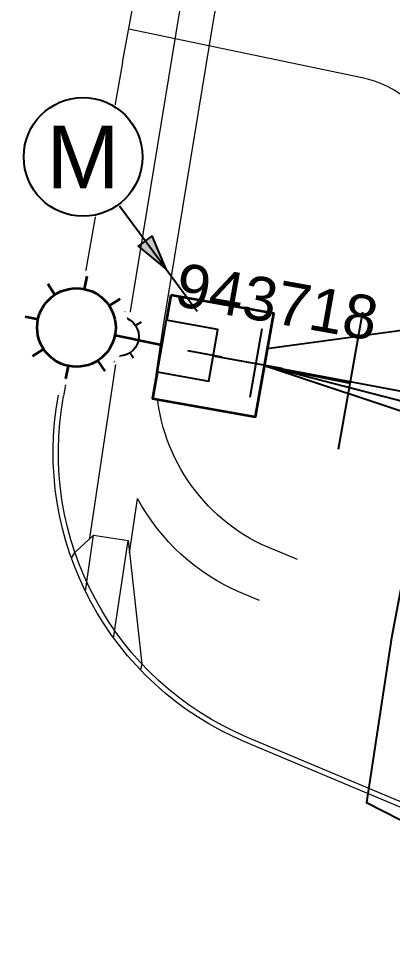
# Model space of a CAD drawing. Header units: metres. Extents: x 307635 to 308805, y 6256169 to 6257356.
# Drawn here: x 308118.74 to 308129.43, y 6256718.92 to 6256745.83 of the extents above; entities that cross this region are included whole.
import ezdxf
from ezdxf.enums import TextEntityAlignment as Align

# ---------------------------------------------------------------- set-up
doc = ezdxf.new("R2010")
doc.units = ezdxf.units.M
doc.linetypes.add('IE Trench LV', pattern=[6, 4, -2])
doc.layers.get('0').update_dxf_attribs({"color": 6})
doc.layers.get('Defpoints').update_dxf_attribs({"color": 250})
doc.layers.add('_User Miscellaneous10', color=252, linetype='Continuous', lineweight=13, transparency=0.5)
doc.layers.add('_User_LV_Exist', color=5, linetype='Continuous', lineweight=35)
for name, color, linetype in [('Equip_SP_SL_NEW', 2, 'Continuous'), ('Mains_LV_New_R6', 2, 'Cable Z'), ('Notes_SP_NEW', 51, 'Continuous'), ('SupportsUG_SP_LV_SL_NEW', 2, 'Continuous'), ('Trench_SP_NEW', 2, 'Continuous')]:
    doc.layers.add(name, color=color, linetype=linetype)
doc.styles.add('SL_LABEL', font='arial.ttf', dxfattribs={"height": 2})
doc.styles.get("Standard").update_dxf_attribs({"font": 'arial.ttf'})
doc.linetypes.add('Cable New UG', pattern='A,5.5,-0.01,["X",Standard,S=1.8,R=0,X=0,Y=-0.94],-1.7', length=7.21)
doc.linetypes.add('Cable o', pattern='A,3.5,-0.01,["O",Standard,S=1.25,R=0,X=0,Y=-0.63],-1.36', length=4.87)
doc.linetypes.add('Cable Z', pattern='A,5,-0.01,["Z",Standard,S=1.5,R=0,X=0,Y=-0.75],-1.3', length=6.31)

# ---------------------------------------------------------------- blocks, each defined once
blk = doc.blocks.new('COLUMN_NEW')
at = {"layer": 'Defpoints'}
blk.add_line((4, -2), (4, 2), dxfattribs=at)
at = {"width": 0.9, "flags": 8}
blk.add_attdef('ASSET_NUM', text='', height=2, dxfattribs=at).set_placement((4, 2), align=Align.MIDDLE_LEFT)
at = {"flags": 1}
blk.add_attdef('Z', (-2.351, -1.813), '', height=0.2, rotation=270, dxfattribs=at)
at = {"flags": 9}
for tag, p in [('NOTES', (-2, -1.813)), ('SUBURB', (-1.8, -1.813)), ('STREETNAME', (-1.6, -1.813)), ('LOCATION', (-1.4, -1.813)), ('LEGEND', (-1.2, -1.813)), ('USAGE', (-1, -1.813)), ('STATE', (-0.8, -1.813)), ('OWNED_BY', (-0.6, -1.813)), ('COLUMN_TYPE', (-0.4, -1.813)), ('STREET_CODE', (-0.2, -1.813)), ('STRUCTURE_PLANT_NUMBER', (0.031, -1.813))]:
    blk.add_attdef(tag, text='', height=0.2, rotation=270, dxfattribs=at).set_placement(p, align=Align.MIDDLE_LEFT)
at = {"ltscale": 10}
blk.add_wipeout([(-1.5, -1.5), (-1.5, 1.5), (1.5, 1.5), (1.5, -1.5)], dxfattribs=at)
blk.add_lwpolyline([(-1.5, 1.5), (-1.5, -1.5), (1.5, -1.5), (1.5, 1.5)], close=True)
at = {"layer": 'Defpoints'}
blk.add_line((0, 0), (2, 0), dxfattribs=at)
blk = doc.blocks.new('*U262')
for tag, height, rotation, flags, p in [('LNUMBER', 1, 168.2234, 8, (-6.649, 2.408)), ('LANTNUMBER', 0.2, 270, 9, (-1.4, 2.6)), ('LOUTREACH', 0.2, 270, 9, (-1.4, 2.2)), ('LOUTREACHVOCAB', 0.2, 270, 9, (-1.4, 2)), ('LRATECODE', 0.2, 270, 9, (-1.4, 1.8)), ('LREMOVE', 0.2, 270, 9, (-1.4, 1.6)), ('LREPLACE', 0.2, 270, 9, (-1.4, 1.4)), ('LTYPE', 0.2, 270, 9, (-1.4, 1.2)), ('LTYPEVOCAB', 0.2, 270, 9, (-1.4, 1)), ('LEGEND', 0.2, 270, 9, (-1.4, 0.8)), ('SUBURB', 0.2, 270, 9, (-1.4, 0.6)), ('STREETNAME', 0.2, 270, 9, (-1.4, 0.4)), ('LOCATION', 0.2, 270, 9, (-1.4, 0.2)), ('LNEW', 0.2, 270, 9, (-6.4, 0)), ('LMASTVOCAB', 0.2, 270, 9, (-6.2, 0)), ('LMAST', 0.2, 270, 9, (-6, 0)), ('STATE', 0.2, 270, 9, (-2, 0)), ('OWNED_BY', 0.2, 270, 9, (-1.8, 0)), ('ORIENTATION', 0.2, 270, 9, (-1.6, 0)), ('OPERATING_VOLTAGE', 0.2, 270, 9, (-1.4, 0)), ('NOTES', 0.2, 270, 9, (-1.4, 0)), ('NO_PHASES', 0.2, 270, 9, (-1.2, 0)), ('LANTERN_TYPE', 0.2, 270, 9, (-1, 0)), ('LANTERN_PURPOSE', 0.2, 270, 9, (-0.8, 0)), ('CONTROL_TYPE', 0.2, 270, 9, (-0.6, 0)), ('CONSTRUCTED_VOLTAGE', 0.2, 270, 9, (-0.4, 0)), ('MAINTAINED_BY', 0.2, 270, 9, (-1.4, -0.663))]:
    blk.add_attdef(tag, text='', height=height, rotation=rotation, dxfattribs=dict(flags=flags)).set_placement(p, align=Align.MIDDLE_LEFT)
at = {"style": 'SL_LABEL'}
for tag, height, rotation, flags, p in [('ASSET_NUM', 1, 168.2234, 8, (-7.057, 0.45)), ('STREET_CODE', 0.001, 270, 9, (0.001, 0))]:
    blk.add_attdef(tag, text='', height=height, rotation=rotation, dxfattribs=dict(at, flags=flags)).set_placement(p, align=Align.MIDDLE_LEFT)
for tag, p, height, flags in [('Z', (0, 0), 0.001, 1), ('OPERATED_BY', (-1.4, -0.407), 0.2, 9)]:
    blk.add_attdef(tag, p, '', height=height, rotation=270, dxfattribs=dict(flags=flags))
blk.add_wipeout([(-5.568, 1.161), (-4.738, 2.071), (-3.571, 2.468), (-2.661, 1.638), (-2.264, 0.472), (-3.094, -0.438), (-4.26, -0.836), (-5.171, -0.005)])
for p, q in [((-3.686, 1.918), (-3.61, 2.285)), ((-4.738, 2.071), (-4.532, 1.757)), ((-2.661, 1.638), (-2.975, 1.433)), ((-5.017, 1.046), (-5.384, 1.123)), ((0, 0), (-2.814, 0.587)), ((-5.171, -0.005), (-4.857, 0.2)), ((-3.094, -0.438), (-3.299, -0.125)), ((-4.222, -0.652), (-4.145, -0.285))]:
    blk.add_line(p, q)
blk.add_circle((-3.916, 0.816), 1.125)
at = {"flags": 9}
for tag, p in [('LLAMPVOCAB', (-5.8, 0)), ('LLAMP', (-5.6, 0)), ('LEXIST', (-5.4, 0)), ('LCHARGE3PERCENT', (-5.2, 0)), ('LCHARGE3', (-5, 0)), ('LCHARGE2PERCENT', (-4.8, 0)), ('LCHARGE2', (-4.6, 0)), ('LCHARGE1PERCENT', (-4.4, 0)), ('LCHARGE1', (-4.2, 0)), ('LCATEGORY', (-4, 0)), ('LBRACKETVOCAB', (-3.8, 0)), ('LBRACKET', (-3.6, 0)), ('LKINGHEIGHT', (-3.4, 0)), ('CREPLACE', (-3.2, 0)), ('CREMOVE', (-3, 0)), ('CNUMBER', (-2.8, 0)), ('CNEW', (-2.6, 0)), ('CEXIST', (-2.4, 0)), ('USAGE', (-2.2, 0))]:
    blk.add_attdef(tag, text='', height=0.2, rotation=270, dxfattribs=at).set_placement(p, align=Align.MIDDLE_LEFT)
blk = doc.blocks.new('*U289')
h = blk.add_hatch(color=256)
h.dxf.hatch_style = 1
h.paths.add_polyline_path([(1.985, -2.263), (1.583, -2.561), (2.379, -3.216)])
at = {"flags": 128}
blk.add_lwpolyline([(1.985, -2.263), (1.583, -2.561), (2.379, -3.216), (1.985, -2.263)], dxfattribs=at)
at = {"layer": 'Defpoints'}
blk.add_line((2.379, -3.216), (3.271, -4.422), dxfattribs=at)
blk.add_wipeout([(0, 1.75), (-0.021, 1.75), (-0.043, 1.749), (-0.064, 1.749), (-0.086, 1.748), (-0.107, 1.747), (-0.129, 1.745), (-0.15, 1.744), (-0.172, 1.742), (-0.193, 1.739), (-0.214, 1.737), (-0.236, 1.734), (-0.257, 1.731), (-0.278, 1.728), (-0.299, 1.724), (-0.32, 1.72), (-0.341, 1.716), (-0.362, 1.712), (-0.383, 1.707), (-0.404, 1.703), (-0.425, 1.698), (-0.446, 1.692), (-0.467, 1.687), (-0.487, 1.681), (-0.508, 1.675), (-0.529, 1.668), (-0.549, 1.662), (-0.569, 1.655), (-0.59, 1.648), (-0.61, 1.64), (-0.63, 1.633), (-0.65, 1.625), (-0.67, 1.617), (-0.689, 1.608), (-0.709, 1.6), (-0.729, 1.591), (-0.748, 1.582), (-0.768, 1.573), (-0.787, 1.563), (-0.806, 1.553), (-0.825, 1.543), (-0.844, 1.533), (-0.863, 1.523), (-0.881, 1.512), (-0.9, 1.501), (-0.918, 1.49), (-0.936, 1.478), (-0.954, 1.467), (-0.972, 1.455), (-0.99, 1.443), (-1.008, 1.431), (-1.025, 1.418), (-1.042, 1.406), (-1.06, 1.393), (-1.077, 1.38), (-1.094, 1.366), (-1.11, 1.353), (-1.127, 1.339), (-1.143, 1.325), (-1.159, 1.311), (-1.175, 1.297), (-1.191, 1.282), (-1.207, 1.267), (-1.222, 1.253), (-1.237, 1.237), (-1.253, 1.222), (-1.267, 1.207), (-1.282, 1.191), (-1.297, 1.175), (-1.311, 1.159), (-1.325, 1.143), (-1.339, 1.127), (-1.353, 1.11), (-1.366, 1.094), (-1.38, 1.077), (-1.393, 1.06), (-1.406, 1.042), (-1.418, 1.025), (-1.431, 1.008), (-1.443, 0.99), (-1.455, 0.972), (-1.467, 0.954), (-1.478, 0.936), (-1.49, 0.918), (-1.501, 0.9), (-1.512, 0.881), (-1.523, 0.863), (-1.533, 0.844), (-1.543, 0.825), (-1.553, 0.806), (-1.563, 0.787), (-1.573, 0.768), (-1.582, 0.748), (-1.591, 0.729), (-1.6, 0.709), (-1.608, 0.689), (-1.617, 0.67), (-1.625, 0.65), (-1.633, 0.63), (-1.64, 0.61), (-1.648, 0.59), (-1.655, 0.569), (-1.662, 0.549), (-1.668, 0.529), (-1.675, 0.508), (-1.681, 0.487), (-1.687, 0.467), (-1.692, 0.446), (-1.698, 0.425), (-1.703, 0.404), (-1.707, 0.383), (-1.712, 0.362), (-1.716, 0.341), (-1.72, 0.32), (-1.724, 0.299), (-1.728, 0.278), (-1.731, 0.257), (-1.734, 0.236), (-1.737, 0.214), (-1.739, 0.193), (-1.742, 0.172), (-1.744, 0.15), (-1.745, 0.129), (-1.747, 0.107), (-1.748, 0.086), (-1.749, 0.064), (-1.749, 0.043), (-1.75, 0.021), (-1.75, 0), (-1.75, -0.021), (-1.749, -0.043), (-1.749, -0.064), (-1.748, -0.086), (-1.747, -0.107), (-1.745, -0.129), (-1.744, -0.15), (-1.742, -0.172), (-1.739, -0.193), (-1.737, -0.214), (-1.734, -0.236), (-1.731, -0.257), (-1.728, -0.278), (-1.724, -0.299), (-1.72, -0.32), (-1.716, -0.341), (-1.712, -0.362), (-1.707, -0.383), (-1.703, -0.404), (-1.698, -0.425), (-1.692, -0.446), (-1.687, -0.467), (-1.681, -0.487), (-1.675, -0.508), (-1.668, -0.529), (-1.662, -0.549), (-1.655, -0.569), (-1.648, -0.59), (-1.64, -0.61), (-1.633, -0.63), (-1.625, -0.65), (-1.617, -0.67), (-1.608, -0.689), (-1.6, -0.709), (-1.591, -0.729), (-1.582, -0.748), (-1.573, -0.768), (-1.563, -0.787), (-1.553, -0.806), (-1.543, -0.825), (-1.533, -0.844), (-1.523, -0.863), (-1.512, -0.881), (-1.501, -0.9), (-1.49, -0.918), (-1.478, -0.936), (-1.467, -0.954), (-1.455, -0.972), (-1.443, -0.99), (-1.431, -1.008), (-1.418, -1.025), (-1.406, -1.042), (-1.393, -1.06), (-1.38, -1.077), (-1.366, -1.094), (-1.353, -1.11), (-1.339, -1.127), (-1.325, -1.143), (-1.311, -1.159), (-1.297, -1.175), (-1.282, -1.191), (-1.267, -1.207), (-1.253, -1.222), (-1.237, -1.237), (-1.222, -1.253), (-1.207, -1.267), (-1.191, -1.282), (-1.175, -1.297), (-1.159, -1.311), (-1.143, -1.325), (-1.127, -1.339), (-1.11, -1.353), (-1.094, -1.366), (-1.077, -1.38), (-1.06, -1.393), (-1.042, -1.406), (-1.025, -1.418), (-1.008, -1.431), (-0.99, -1.443), (-0.972, -1.455), (-0.954, -1.467), (-0.936, -1.478), (-0.918, -1.49), (-0.9, -1.501), (-0.881, -1.512), (-0.863, -1.523), (-0.844, -1.533), (-0.825, -1.543), (-0.806, -1.553), (-0.787, -1.563), (-0.768, -1.573), (-0.748, -1.582), (-0.729, -1.591), (-0.709, -1.6), (-0.689, -1.608), (-0.67, -1.617), (-0.65, -1.625), (-0.63, -1.633), (-0.61, -1.64), (-0.59, -1.648), (-0.569, -1.655), (-0.549, -1.662), (-0.529, -1.668), (-0.508, -1.675), (-0.487, -1.681), (-0.467, -1.687), (-0.446, -1.692), (-0.425, -1.698), (-0.404, -1.703), (-0.383, -1.707), (-0.362, -1.712), (-0.341, -1.716), (-0.32, -1.72), (-0.299, -1.724), (-0.278, -1.728), (-0.257, -1.731), (-0.236, -1.734), (-0.214, -1.737), (-0.193, -1.739), (-0.172, -1.742), (-0.15, -1.744), (-0.129, -1.745), (-0.107, -1.747), (-0.086, -1.748), (-0.064, -1.749), (-0.043, -1.749), (-0.021, -1.75), (0, -1.75), (0.021, -1.75), (0.043, -1.749), (0.064, -1.749), (0.086, -1.748), (0.107, -1.747), (0.129, -1.745), (0.15, -1.744), (0.172, -1.742), (0.193, -1.739), (0.214, -1.737), (0.236, -1.734), (0.257, -1.731), (0.278, -1.728), (0.299, -1.724), (0.32, -1.72), (0.341, -1.716), (0.362, -1.712), (0.383, -1.707), (0.404, -1.703), (0.425, -1.698), (0.446, -1.692), (0.467, -1.687), (0.487, -1.681), (0.508, -1.675), (0.529, -1.668), (0.549, -1.662), (0.569, -1.655), (0.59, -1.648), (0.61, -1.64), (0.63, -1.633), (0.65, -1.625), (0.67, -1.617), (0.689, -1.608), (0.709, -1.6), (0.729, -1.591), (0.748, -1.582), (0.768, -1.573), (0.787, -1.563), (0.806, -1.553), (0.825, -1.543), (0.844, -1.533), (0.863, -1.523), (0.881, -1.512), (0.9, -1.501), (0.918, -1.49), (0.936, -1.478), (0.954, -1.467), (0.972, -1.455), (0.99, -1.443), (1.008, -1.431), (1.025, -1.418), (1.042, -1.406), (1.06, -1.393), (1.077, -1.38), (1.094, -1.366), (1.11, -1.353), (1.127, -1.339), (1.143, -1.325), (1.159, -1.311), (1.175, -1.297), (1.191, -1.282), (1.207, -1.267), (1.222, -1.253), (1.237, -1.237), (1.253, -1.222), (1.267, -1.207), (1.282, -1.191), (1.297, -1.175), (1.311, -1.159), (1.325, -1.143), (1.339, -1.127), (1.353, -1.11), (1.366, -1.094), (1.38, -1.077), (1.393, -1.06), (1.406, -1.042), (1.418, -1.025), (1.431, -1.008), (1.443, -0.99), (1.455, -0.972), (1.467, -0.954), (1.478, -0.936), (1.49, -0.918), (1.501, -0.9), (1.512, -0.881), (1.523, -0.863), (1.533, -0.844), (1.543, -0.825), (1.553, -0.806), (1.563, -0.787), (1.573, -0.768), (1.582, -0.748), (1.591, -0.729), (1.6, -0.709), (1.608, -0.689), (1.617, -0.67), (1.625, -0.65), (1.633, -0.63), (1.64, -0.61), (1.648, -0.59), (1.655, -0.569), (1.662, -0.549), (1.668, -0.529), (1.675, -0.508), (1.681, -0.487), (1.687, -0.467), (1.692, -0.446), (1.698, -0.425), (1.703, -0.404), (1.707, -0.383), (1.712, -0.362), (1.716, -0.341), (1.72, -0.32), (1.724, -0.299), (1.728, -0.278), (1.731, -0.257), (1.734, -0.236), (1.737, -0.214), (1.739, -0.193), (1.742, -0.172), (1.744, -0.15), (1.745, -0.129), (1.747, -0.107), (1.748, -0.086), (1.749, -0.064), (1.749, -0.043), (1.75, -0.021), (1.75, 0), (1.75, 0.021), (1.749, 0.043), (1.749, 0.064), (1.748, 0.086), (1.747, 0.107), (1.745, 0.129), (1.744, 0.15), (1.742, 0.172), (1.739, 0.193), (1.737, 0.214), (1.734, 0.236), (1.731, 0.257), (1.728, 0.278), (1.724, 0.299), (1.72, 0.32), (1.716, 0.341), (1.712, 0.362), (1.707, 0.383), (1.703, 0.404), (1.698, 0.425), (1.692, 0.446), (1.687, 0.467), (1.681, 0.487), (1.675, 0.508), (1.668, 0.529), (1.662, 0.549), (1.655, 0.569), (1.648, 0.59), (1.64, 0.61), (1.633, 0.63), (1.625, 0.65), (1.617, 0.67), (1.608, 0.689), (1.6, 0.709), (1.591, 0.729), (1.582, 0.748), (1.573, 0.768), (1.563, 0.787), (1.553, 0.806), (1.543, 0.825), (1.533, 0.844), (1.523, 0.863), (1.512, 0.881), (1.501, 0.9), (1.49, 0.918), (1.478, 0.936), (1.467, 0.954), (1.455, 0.972), (1.443, 0.99), (1.431, 1.008), (1.418, 1.025), (1.406, 1.042), (1.393, 1.06), (1.38, 1.077), (1.366, 1.094), (1.353, 1.11), (1.339, 1.127), (1.325, 1.143), (1.311, 1.159), (1.297, 1.175), (1.282, 1.191), (1.267, 1.207), (1.253, 1.222), (1.237, 1.237), (1.222, 1.253), (1.207, 1.267), (1.191, 1.282), (1.175, 1.297), (1.159, 1.311), (1.143, 1.325), (1.127, 1.339), (1.11, 1.353), (1.094, 1.366), (1.077, 1.38), (1.06, 1.393), (1.042, 1.406), (1.025, 1.418), (1.008, 1.431), (0.99, 1.443), (0.972, 1.455), (0.954, 1.467), (0.936, 1.478), (0.918, 1.49), (0.9, 1.501), (0.881, 1.512), (0.863, 1.523), (0.844, 1.533), (0.825, 1.543), (0.806, 1.553), (0.787, 1.563), (0.768, 1.573), (0.748, 1.582), (0.729, 1.591), (0.709, 1.6), (0.689, 1.608), (0.67, 1.617), (0.65, 1.625), (0.63, 1.633), (0.61, 1.64), (0.59, 1.648), (0.569, 1.655), (0.549, 1.662), (0.529, 1.668), (0.508, 1.675), (0.487, 1.681), (0.467, 1.687), (0.446, 1.692), (0.425, 1.698), (0.404, 1.703), (0.383, 1.707), (0.362, 1.712), (0.341, 1.716), (0.32, 1.72), (0.299, 1.724), (0.278, 1.728), (0.257, 1.731), (0.236, 1.734), (0.214, 1.737), (0.193, 1.739), (0.172, 1.742), (0.15, 1.744), (0.129, 1.745), (0.107, 1.747), (0.086, 1.748), (0.064, 1.749), (0.043, 1.749), (0.021, 1.75)])
blk.add_line((2.379, -3.216), (1.041, -1.407))
blk.add_circle((0, 0), 1.7)
at = {"width": 0.9}
blk.add_attdef('CODE', text='', height=1.8, dxfattribs=at).set_placement((0, 0), align=Align.MIDDLE_CENTER)
at = {"flags": 1}
blk.add_attdef('Z', (0, 0), '', height=0.2, dxfattribs=at)

msp = doc.modelspace()

# ---------------------------------------------------------------- linework, layer by layer
at = {"layer": '_User Miscellaneous10'}
for p, q in [((308120.345, 6256730.545), (308120.881, 6256731.036)), ((308120.881, 6256731.036), (308121.87, 6256730.889)), ((308121.87, 6256730.889), (308122.263, 6256727.351)), ((308120.244, 6256730.38), (308120.345, 6256730.545)), ((308122.263, 6256727.351), (308122.221, 6256727.177))]:
    msp.add_line(p, q, dxfattribs=at)
at = {"layer": '_User Miscellaneous10', "color": 7, "flags": 128}
for points in [[(308121.89, 6256737.157), (308123.351, 6256746.063), (308125.015, 6256755.149), (308126.817, 6256765.283), (308129.385, 6256776.68), (308132.221, 6256788.3), (308135.912, 6256801.123), (308136.493, 6256803.128)], [(308122.877, 6256736.995), (308124.336, 6256745.892), (308126, 6256754.971), (308127.798, 6256765.085), (308130.359, 6256776.452), (308133.188, 6256788.043), (308136.873, 6256800.846), (308137.474, 6256802.918)], [(308121.708, 6256744.579), (308120.021, 6256735.023)]]:
    msp.add_lwpolyline(points, dxfattribs=at)
at = {"layer": '_User Miscellaneous10'}
for points in [[(308121.708, 6256744.579), (308122.522, 6256748.968), (308123.155, 6256752.381)], [(308121.497, 6256735.807), (308121.7, 6256737.171)], [(308120.643, 6256729.434), (308120.881, 6256731.036)], [(308121.454, 6256728.092), (308121.87, 6256730.889)]]:
    msp.add_lwpolyline(points, dxfattribs=at)
for points in [[(308137.946, 6256739.127), (308133.051, 6256740.145, -0.267949), (308130.813, 6256742.143, 0.267949), (308128.575, 6256744.141), (308121.884, 6256745.533)], [(308126.722, 6256730.337), (308125.688, 6256730.772, -0.289662), (308122.673, 6256735.632), (308122.877, 6256736.995)], [(308135.235, 6256720.903), (308125.235, 6256725.105, -0.352967), (308119.873, 6256735.05, -3.939695)], [(308135.293, 6256721.042), (308125.293, 6256725.243, -0.352967), (308120.021, 6256735.023, -0.352967)], [(308125.637, 6256729.166), (308125.107, 6256729.389, -0.172229), (308122.139, 6256732.092)]]:
    msp.add_lwpolyline(points, format="xyb", dxfattribs=at)
for points, elevation in [([(308120.771, 6256730.951), (308121.497, 6256735.807)], 78.838), ([(308121.904, 6256730.53), (308122.137, 6256732.082)], 78.887)]:
    msp.add_lwpolyline(points, dxfattribs=dict(at, elevation=elevation))
at = {"layer": '_User_LV_Exist', "linetype": 'Cable o', "lineweight": -2, "flags": 128}
msp.add_lwpolyline([(308125.778, 6256735.896), (308130.394, 6256734.359), (308130.237, 6256732.423), (308129.414, 6256728.096), (308128.699, 6256723.375), (308137.442, 6256718.918)], dxfattribs=at)
at = {"layer": 'Mains_LV_New_R6', "color": 2, "linetype": 'Cable New UG', "flags": 128}
for points in [[(308124.304, 6256736.172), (308136.311, 6256733.926), (308137.154, 6256741.926), (308138.184, 6256749.598), (308138.042, 6256753.599)], [(308125.778, 6256735.896), (308133.171, 6256733.994), (308135.995, 6256733.392), (308135.013, 6256726.854), (308136.011, 6256725.901), (308139.682, 6256723.377)]]:
    msp.add_lwpolyline(points, dxfattribs=at)

# ---------------------------------------------------------------- next in the draw order: block references
at = {"layer": 'Equip_SP_SL_NEW', "linetype": 'Cable New UG', "xscale": 0.5, "yscale": 0.5, "zscale": 0.5}
msp.add_blockref('*U262', (308123.569, 6256736.325), dxfattribs=at)

# ---------------------------------------------------------------- next in the draw order: block references
at = {"layer": '_User_LV_Exist', "linetype": 'Cable New UG', "lineweight": -2}
msp.add_blockref('*U262', (308124.304, 6256736.172), dxfattribs=at)

# ---------------------------------------------------------------- next in the draw order: linework, layer by layer
at = {"layer": '_User_LV_Exist', "linetype": 'Cable o', "lineweight": -2, "flags": 128}
msp.add_lwpolyline([(308124.304, 6256736.172), (308130.202, 6256736.974), (308130.87, 6256741.595), (308132.36, 6256752.284), (308138.042, 6256753.599)], dxfattribs=at)
at = {"layer": 'Trench_SP_NEW', "linetype": 'IE Trench LV', "flags": 128}
msp.add_lwpolyline([(308124.304, 6256736.172), (308135.47, 6256733.946)], dxfattribs=at)

# ---------------------------------------------------------------- next in the draw order: block references
at = {"layer": '_User_LV_Exist', "lineweight": -2, "rotation": 349.9266664740858}
msp.add_blockref('COLUMN_NEW', (308124.304, 6256736.172), dxfattribs=at)

# ---------------------------------------------------------------- next in the draw order: block references
at = {"layer": 'Notes_SP_NEW'}
ref = msp.add_blockref('*U289', (308120.577, 6256741.875), dxfattribs=at)
ref.add_attrib('CODE', 'M', dxfattribs={"layer": '0', "height": 1.8}).set_placement((308120.577, 6256741.875), align=Align.MIDDLE_CENTER)

# ---------------------------------------------------------------- next in the draw order: block references
at = {"layer": 'SupportsUG_SP_LV_SL_NEW'}
ref = msp.add_blockref('COLUMN_NEW', (308123.569, 6256736.325), dxfattribs=dict(at, xscale=0.5, yscale=0.5, zscale=0.5, rotation=349.9266664740858))
ref.add_attrib('ASSET_NUM', '943718', dxfattribs={"layer": '0', "height": 1.25, "rotation": 349.9267}).set_placement((308123.266, 6256738.24), align=Align.MIDDLE_LEFT)

doc.saveas('drawing.dxf')
